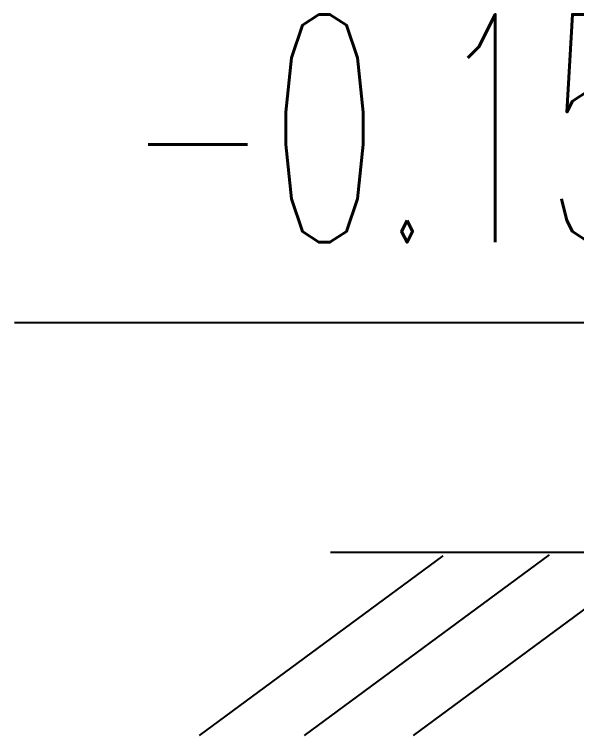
# Model space of a CAD drawing. Extents: x -1041549 to 749950, y -354245 to 17554.
# Drawn here: x 333674.8 to 333858.5, y -210008.2 to -209772.8 of the extents above; entities that cross this region are included whole.
import ezdxf

# ---------------------------------------------------------------- set-up
doc = ezdxf.new("R2010")
doc.units = 0
doc.header["$LTSCALE"] = 1000
doc.header["$MEASUREMENT"] = 0
for name, color, linetype in [('8', 8, 'Continuous'), ('9', 9, 'Continuous'), ('DIM_ELEV', 3, 'Continuous'), ('PUB_TEXT', 7, 'Continuous')]:
    doc.layers.add(name, color=color, linetype=linetype)
doc.styles.add('_TCH_DIM', font='SIMPLEX', dxfattribs={"bigfont": 'GBCBIG'})
doc.styles.add('DIM', font='txt_____.ttf')

# ---------------------------------------------------------------- blocks, each defined once
blk = doc.blocks.new('BL_6213')
for p, q in [((8.349, -506.8352), (509.0567, -6.1274)), ((224.0549, -506.8352), (727.426, -3.464)), ((447.7499, -506.8351), (947.1264, -7.4585))]:
    blk.add_line(p, q)
at = {"style": 'DIM', "flags": 1}
for tag in ['YVALUE', 'XVALUE']:
    blk.add_attdef(tag, (-1017000.6567, -1028626.5217), '', height=0.02, dxfattribs=at)

msp = doc.modelspace()

# ---------------------------------------------------------------- linework, layer by layer
at = {"layer": '9'}
msp.add_lwpolyline([(334267.1, -209948.4), (333778.11, -209948.4)], dxfattribs=at)
at = {"layer": 'DIM_ELEV'}
msp.add_line((334029.35, -209873.4), (333674.81, -209873.4), dxfattribs=at)

# ---------------------------------------------------------------- block references
at = {"layer": '8', "xscale": 0.1589765482349321, "yscale": 0.117140571703203, "zscale": 0.1589765482349321}
msp.add_blockref('BL_6213', (333733.97, -209948.82), dxfattribs=at)

# ---------------------------------------------------------------- texts
at = {"layer": 'PUB_TEXT', "color": 7, "style": '_TCH_DIM', "width": 0.564706}
msp.add_text('-0.150', height=74.375, dxfattribs=at).set_placement((333711.31, -209847.15))

doc.saveas('drawing.dxf')
